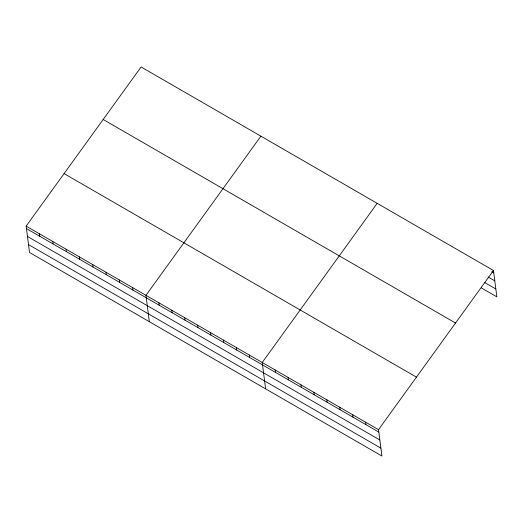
<?xml version="1.0" encoding="UTF-8"?>
<svg xmlns="http://www.w3.org/2000/svg" width="523" height="523" viewBox="0 0 523 523"><rect width="100%" height="100%" fill="white"/><g stroke="black" fill="none" stroke-linecap="round" stroke-linejoin="round"><path stroke-width="0.78" d="M493.47 270.509L378.521 429.664L381.901 456.03L29.53 252.491L26.15 226.126L141.099 66.97L493.47 270.509L496.85 296.874L481.212 287.84M260.905 136.176L145.956 295.332L149.336 321.697M377.188 203.342L262.239 362.498L265.619 388.864M491.744 271.77L493.784 272.947M487.998 276.915L494.797 280.844M484.278 282.302L495.837 288.977M103.168 119.492L455.54 323.031M64.081 173.603L416.458 377.142M26.15 226.126L378.521 429.664M26.464 228.571L378.835 432.103M27.477 236.461L379.848 440M28.517 244.601L380.888 448.133M365.603 422.198L365.917 424.637M352.679 414.739L352.992 417.177M339.76 407.273L340.074 409.712M326.842 399.814L327.156 402.252M313.918 392.348L314.231 394.787M301 384.882L301.313 387.327M288.081 377.423L288.395 379.861M275.157 369.957L275.471 372.396M249.321 355.032L249.634 357.471M236.396 347.573L236.71 350.011M223.478 340.107L223.792 342.545M210.56 332.641L210.874 335.086M197.635 325.182L197.949 327.62M184.717 317.716L185.031 320.161M171.799 310.257L172.106 312.695M158.874 302.791L159.188 305.229M132.646 287.643L132.96 290.082M119.336 279.949L119.643 282.394M106.019 272.261L106.332 274.699M92.708 264.573L93.022 267.011M79.398 256.885L79.712 259.323M66.088 249.196L66.395 251.635M52.771 241.508L53.085 243.947M39.46 233.82L39.774 236.259"/></g></svg>
